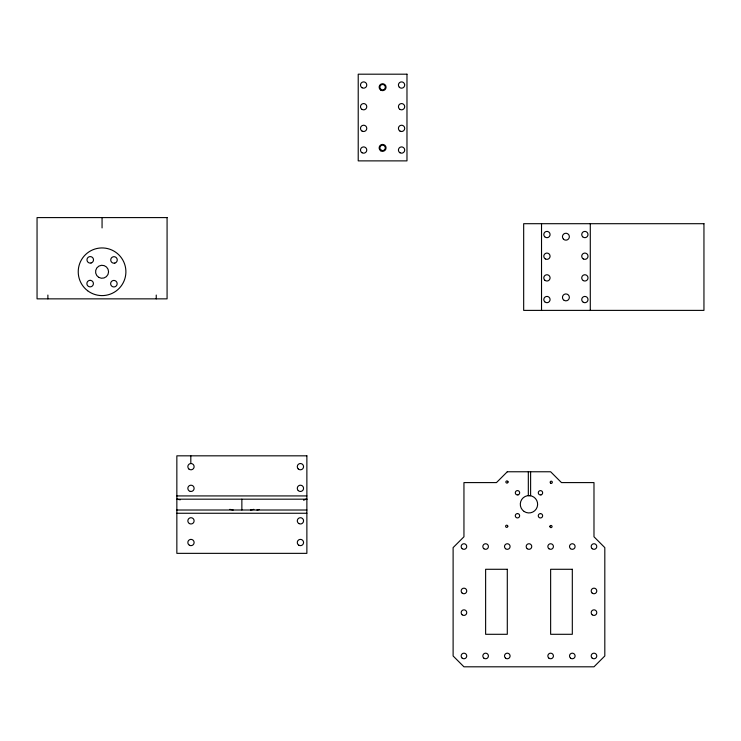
<?xml version="1.0" encoding="UTF-8"?>
<svg xmlns="http://www.w3.org/2000/svg" width="741" height="741" viewBox="0 0 741 741"><rect width="100%" height="100%" fill="white"/><g stroke="black" fill="none" stroke-linecap="round" stroke-linejoin="round"><path stroke-width="1.11" d="M256.942 510.012L259.155 509.53M303.551 499.897L306.876 499.175L176.849 499.175L180.23 499.823M250.532 510.012L253.913 509.354M303.495 499.823L306.876 499.175M176.849 495.924L306.876 495.924M176.849 510.012L306.876 510.012M176.849 513.254L306.876 513.254M229.812 509.354L233.193 510.012M590.29 223.699L590.29 310.386M541.523 223.699L541.523 310.386M530.612 471.767L530.612 495.618L528.324 495.618L528.324 471.767M241.862 499.175L241.862 510.012M190.817 455.826L190.817 463.523M156.24 295.057L156.24 298.855M102.063 217.595L102.063 227.932M47.887 295.057L47.887 298.855M508.03 481.891L508.02 482.178A1.084 1.084 0 0 1 507.066 483.076L506.779 483.067A1.084 1.084 0 0 1 505.871 481.919A1.084 1.084 0 0 1 506.946 480.918A1.084 1.084 0 0 1 508.03 481.891M507.77 526.175L507.761 526.453A1.084 1.084 0 0 1 506.612 527.36A1.084 1.084 0 0 1 505.612 526.295A1.084 1.084 0 0 1 506.585 525.202L506.872 525.212A1.084 1.084 0 0 1 507.77 526.175M549.905 526.36L549.896 526.647A1.084 1.084 0 0 0 550.989 527.629A1.084 1.084 0 0 0 552.054 526.629A1.084 1.084 0 0 0 551.156 525.471L550.878 525.462A1.084 1.084 0 0 0 549.905 526.36M507.298 471.767L496.461 482.595L463.949 482.595L463.949 536.78L453.112 547.618L453.112 655.97L463.949 666.807L593.986 666.807L604.813 655.97L604.813 547.618L593.986 536.78L593.986 482.595L561.474 482.595L550.637 471.767L507.298 471.767M91.032 262.999L90.189 263.092A3.251 3.251 0 0 1 86.993 260.082A3.251 3.251 0 0 1 89.717 256.636A3.251 3.251 0 0 1 93.394 259.044L93.486 259.887A3.251 3.251 0 0 1 91.032 262.999M114.79 263.092L113.947 263.194A3.251 3.251 0 0 1 110.835 260.739L110.742 259.896A3.251 3.251 0 0 1 113.753 256.701A3.251 3.251 0 0 1 117.198 259.424A3.251 3.251 0 0 1 114.79 263.092M90.189 280.348L89.346 280.441A3.251 3.251 0 0 0 86.929 284.118A3.251 3.251 0 0 0 90.374 286.841A3.251 3.251 0 0 0 93.394 283.646L93.292 282.803A3.251 3.251 0 0 0 90.189 280.348M113.938 280.441L113.095 280.543A3.251 3.251 0 0 0 110.641 283.646L110.742 284.488A3.251 3.251 0 0 0 114.41 286.906A3.251 3.251 0 0 0 117.134 283.46A3.251 3.251 0 0 0 113.938 280.441M517.987 494.877L517.431 494.932A2.167 2.167 0 0 1 515.319 492.895A2.167 2.167 0 0 1 517.162 490.625A2.167 2.167 0 0 1 519.589 492.265L519.654 492.821A2.167 2.167 0 0 1 517.987 494.877M540.976 494.895L540.411 494.951A2.167 2.167 0 0 1 538.364 493.293L538.299 492.728A2.167 2.167 0 0 1 540.337 490.625A2.167 2.167 0 0 1 542.616 492.469A2.167 2.167 0 0 1 540.976 494.895M517.524 513.587L516.959 513.643A2.167 2.167 0 0 0 515.319 516.069A2.167 2.167 0 0 0 517.598 517.913A2.167 2.167 0 0 0 519.626 515.81L519.571 515.245A2.167 2.167 0 0 0 517.524 513.587M540.504 513.606L539.939 513.67A2.167 2.167 0 0 0 538.281 515.717L538.346 516.282A2.167 2.167 0 0 0 540.773 517.922A2.167 2.167 0 0 0 542.616 515.643A2.167 2.167 0 0 0 540.504 513.606M406.976 74.193L358.218 74.193L358.218 160.88L406.976 160.88L406.976 74.193M167.077 217.595L37.05 217.595L37.05 298.855L167.077 298.855L167.077 217.595M703.95 223.699L523.674 223.699L523.674 310.386L703.95 310.386L703.95 223.699M306.876 455.826L176.849 455.826L176.849 553.351L306.876 553.351L306.876 455.826M190.242 491.376L190.168 491.376A3.14 3.14 0 0 1 188.575 486.318A3.14 3.14 0 0 1 193.827 487.004A3.14 3.14 0 0 1 190.983 491.478L190.242 491.376M507.298 569.283L485.624 569.283L485.624 634.296L507.298 634.296L507.298 569.283M572.311 569.283L550.637 569.283L550.637 634.296L572.311 634.296L572.311 569.283M362.062 152.766A3.14 3.14 0 0 0 366.776 150.043A3.14 3.14 0 0 0 362.062 147.32A3.14 3.14 0 0 0 362.062 152.766M362.062 109.418A3.14 3.14 0 0 0 366.776 106.704A3.14 3.14 0 0 0 362.062 103.981A3.14 3.14 0 0 0 362.062 109.418M362.062 131.092A3.14 3.14 0 0 0 366.776 128.369A3.14 3.14 0 0 0 362.062 125.646A3.14 3.14 0 0 0 362.062 131.092M399.992 131.092A3.14 3.14 0 0 0 404.706 128.369A3.14 3.14 0 0 0 399.992 125.646A3.14 3.14 0 0 0 399.992 131.092M399.992 152.766A3.14 3.14 0 0 0 404.706 150.043A3.14 3.14 0 0 0 399.992 147.32A3.14 3.14 0 0 0 399.992 152.766M399.992 109.418A3.14 3.14 0 0 0 404.706 106.704A3.14 3.14 0 0 0 399.992 103.981A3.14 3.14 0 0 0 399.992 109.418M399.334 87.253A3.14 3.14 0 0 0 404.595 85.845A3.14 3.14 0 0 0 400.742 81.992A3.14 3.14 0 0 0 399.334 87.253M362.062 87.753A3.14 3.14 0 0 0 366.776 85.03A3.14 3.14 0 0 0 362.062 82.307A3.14 3.14 0 0 0 362.062 87.753M380.976 89.365A2.705 2.705 0 0 0 385.292 87.512A2.705 2.705 0 0 0 381.522 84.706A2.705 2.705 0 0 0 380.976 89.365M381.245 150.219A2.705 2.705 0 0 0 385.301 147.876A2.705 2.705 0 0 0 381.245 145.532A2.705 2.705 0 0 0 381.245 150.219M380.865 150.877A3.464 3.464 0 0 0 386.061 147.876A3.464 3.464 0 0 0 380.865 144.875A3.464 3.464 0 0 0 380.865 150.877M380.865 90.189A3.464 3.464 0 0 0 386.061 87.197A3.464 3.464 0 0 0 380.865 84.196A3.464 3.464 0 0 0 380.865 90.189M298.855 545.237A3.14 3.14 0 0 0 303.569 542.514A3.14 3.14 0 0 0 298.855 539.791A3.14 3.14 0 0 0 298.855 545.237M189.409 523.563A3.14 3.14 0 0 0 194.123 520.84A3.14 3.14 0 0 0 189.409 518.126A3.14 3.14 0 0 0 189.409 523.563M188.881 468.997A3.14 3.14 0 0 0 194.059 467.321A3.14 3.14 0 0 0 190.011 463.671A3.14 3.14 0 0 0 188.881 468.997M298.206 490.561A3.14 3.14 0 0 0 303.458 489.153A3.14 3.14 0 0 0 299.614 485.299A3.14 3.14 0 0 0 298.206 490.561M298.206 468.886A3.14 3.14 0 0 0 303.458 467.478A3.14 3.14 0 0 0 299.614 463.625A3.14 3.14 0 0 0 298.206 468.886M298.855 523.563A3.14 3.14 0 0 0 303.569 520.84A3.14 3.14 0 0 0 298.855 518.126A3.14 3.14 0 0 0 298.855 523.563M189.409 545.237A3.14 3.14 0 0 0 194.123 542.514A3.14 3.14 0 0 0 189.409 539.791A3.14 3.14 0 0 0 189.409 545.237M544.718 301.772A3.14 3.14 0 0 0 549.979 300.364A3.14 3.14 0 0 0 546.126 296.52A3.14 3.14 0 0 0 544.718 301.772M564.179 300.383A3.464 3.464 0 0 0 569.366 297.391A3.464 3.464 0 0 0 564.179 294.39A3.464 3.464 0 0 0 564.179 300.383M545.376 258.933A3.14 3.14 0 0 0 550.081 256.21A3.14 3.14 0 0 0 545.376 253.487A3.14 3.14 0 0 0 545.376 258.933M544.718 280.107A3.14 3.14 0 0 0 549.979 278.699A3.14 3.14 0 0 0 546.126 274.846A3.14 3.14 0 0 0 544.718 280.107M583.297 280.607A3.14 3.14 0 0 0 588.011 277.884A3.14 3.14 0 0 0 583.297 275.161A3.14 3.14 0 0 0 583.297 280.607M583.297 302.272A3.14 3.14 0 0 0 588.011 299.549A3.14 3.14 0 0 0 583.297 296.835A3.14 3.14 0 0 0 583.297 302.272M583.297 258.933A3.14 3.14 0 0 0 588.011 256.21A3.14 3.14 0 0 0 583.297 253.487A3.14 3.14 0 0 0 583.297 258.933M582.648 236.759A3.14 3.14 0 0 0 587.9 235.351A3.14 3.14 0 0 0 584.056 231.507A3.14 3.14 0 0 0 582.648 236.759M544.718 236.759A3.14 3.14 0 0 0 549.979 235.351A3.14 3.14 0 0 0 546.126 231.507A3.14 3.14 0 0 0 544.718 236.759M563.456 239.158A3.464 3.464 0 0 0 569.245 237.602A3.464 3.464 0 0 0 565.013 233.359A3.464 3.464 0 0 0 563.456 239.158M87.642 290.75A23.842 23.842 0 0 0 125.711 274.763A23.842 23.842 0 0 0 92.838 249.791A23.842 23.842 0 0 0 87.642 290.75M98.738 277.356A6.502 6.502 0 0 0 108.566 271.864A6.502 6.502 0 0 0 98.896 266.093A6.502 6.502 0 0 0 98.738 277.356M483.854 548.701A2.797 2.797 0 0 0 488.384 546.969A2.797 2.797 0 0 0 484.623 543.922A2.797 2.797 0 0 0 483.854 548.701M505.529 658.138A2.797 2.797 0 0 0 510.058 656.415A2.797 2.797 0 0 0 506.298 653.358A2.797 2.797 0 0 0 505.529 658.138M524.165 511.494A8.67 8.67 0 0 0 537.614 504.816A8.67 8.67 0 0 0 525.11 496.507A8.67 8.67 0 0 0 524.165 511.494M505.529 548.701A2.797 2.797 0 0 0 510.058 546.969A2.797 2.797 0 0 0 506.298 543.922A2.797 2.797 0 0 0 505.529 548.701M570.542 658.138A2.797 2.797 0 0 0 575.072 656.415A2.797 2.797 0 0 0 571.311 653.358A2.797 2.797 0 0 0 570.542 658.138M548.877 658.138A2.797 2.797 0 0 0 553.397 656.415A2.797 2.797 0 0 0 549.646 653.358A2.797 2.797 0 0 0 548.877 658.138M548.877 548.701A2.797 2.797 0 0 0 553.397 546.969A2.797 2.797 0 0 0 549.646 543.922A2.797 2.797 0 0 0 548.877 548.701M483.854 658.138A2.797 2.797 0 0 0 488.384 656.415A2.797 2.797 0 0 0 484.623 653.358A2.797 2.797 0 0 0 483.854 658.138M462.189 658.138A2.797 2.797 0 0 0 466.71 656.415A2.797 2.797 0 0 0 462.958 653.358A2.797 2.797 0 0 0 462.189 658.138M462.189 548.701A2.797 2.797 0 0 0 466.71 546.969A2.797 2.797 0 0 0 462.958 543.922A2.797 2.797 0 0 0 462.189 548.701M462.189 593.124A2.797 2.797 0 0 0 466.71 591.401A2.797 2.797 0 0 0 462.958 588.345A2.797 2.797 0 0 0 462.189 593.124M462.189 614.798A2.797 2.797 0 0 0 466.71 613.076A2.797 2.797 0 0 0 462.958 610.019A2.797 2.797 0 0 0 462.189 614.798M592.216 658.138A2.797 2.797 0 0 0 596.746 656.415A2.797 2.797 0 0 0 592.985 653.358A2.797 2.797 0 0 0 592.216 658.138M592.216 614.798A2.797 2.797 0 0 0 596.746 613.076A2.797 2.797 0 0 0 592.985 610.019A2.797 2.797 0 0 0 592.216 614.798M592.216 548.701A2.797 2.797 0 0 0 596.746 546.969A2.797 2.797 0 0 0 592.985 543.922A2.797 2.797 0 0 0 592.216 548.701M592.216 593.124A2.797 2.797 0 0 0 596.746 591.401A2.797 2.797 0 0 0 592.985 588.345A2.797 2.797 0 0 0 592.216 593.124M570.542 548.701A2.797 2.797 0 0 0 575.072 546.969A2.797 2.797 0 0 0 571.311 543.922A2.797 2.797 0 0 0 570.542 548.701M527.203 548.701A2.797 2.797 0 0 0 531.723 546.969A2.797 2.797 0 0 0 527.972 543.922A2.797 2.797 0 0 0 527.203 548.701M550.693 483.197A1.084 1.084 0 0 0 552.323 482.261A1.084 1.084 0 0 0 550.702 481.317A1.084 1.084 0 0 0 550.693 483.197"/></g></svg>
